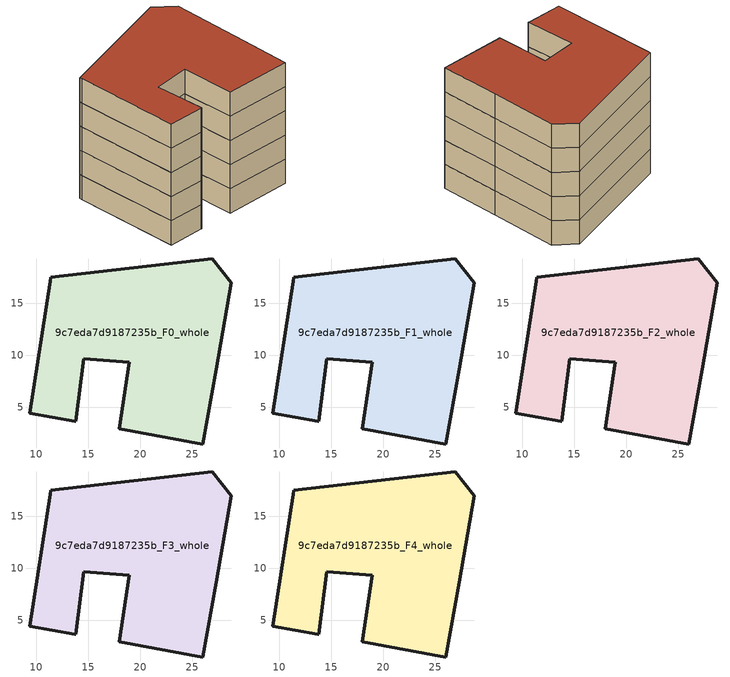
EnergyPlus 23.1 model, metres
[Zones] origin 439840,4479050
9c7eda7d9187235b_F0_whole
 floor ground (EU_floor_Construction): 26.92,19.28 28.78,16.97 27.31,8.69 26.03,1.49 18,2.94 18.97,9.36 14.57,9.7 13.8,3.67 13.72,3.69 9.37,4.44 11.35,17.16 11.41,17.51 z0
 wall outside (EU_wall_Construction): 26.03,1.49 27.31,8.69 28.78,16.97 26.92,19.28 11.41,17.51 11.35,17.16 9.37,4.44 13.72,3.69 13.8,3.67 14.57,9.7 18.97,9.36 18,2.94 26.03,1.49 z0:3
9c7eda7d9187235b_F1_whole
 floor to 9c7eda7d9187235b_F0_whole (EU_floor_Construction): 26.92,19.28 28.78,16.97 27.31,8.69 26.03,1.49 18,2.94 18.97,9.36 14.57,9.7 13.8,3.67 13.72,3.69 9.37,4.44 11.35,17.16 11.41,17.51 z3
 wall outside (EU_wall_Construction): 26.03,1.49 27.31,8.69 28.78,16.97 26.92,19.28 11.41,17.51 11.35,17.16 9.37,4.44 13.72,3.69 13.8,3.67 14.57,9.7 18.97,9.36 18,2.94 26.03,1.49 z3:6
9c7eda7d9187235b_F2_whole
 floor to 9c7eda7d9187235b_F1_whole (EU_floor_Construction): 26.92,19.28 28.78,16.97 27.31,8.69 26.03,1.49 18,2.94 18.97,9.36 14.57,9.7 13.8,3.67 13.72,3.69 9.37,4.44 11.35,17.16 11.41,17.51 z6
 wall outside (EU_wall_Construction): 26.03,1.49 27.31,8.69 28.78,16.97 26.92,19.28 11.41,17.51 11.35,17.16 9.37,4.44 13.72,3.69 13.8,3.67 14.57,9.7 18.97,9.36 18,2.94 26.03,1.49 z6:9
9c7eda7d9187235b_F3_whole
 floor to 9c7eda7d9187235b_F2_whole (EU_floor_Construction): 26.92,19.28 28.78,16.97 27.31,8.69 26.03,1.49 18,2.94 18.97,9.36 14.57,9.7 13.8,3.67 13.72,3.69 9.37,4.44 11.35,17.16 11.41,17.51 z9
 wall outside (EU_wall_Construction): 26.03,1.49 27.31,8.69 28.78,16.97 26.92,19.28 11.41,17.51 11.35,17.16 9.37,4.44 13.72,3.69 13.8,3.67 14.57,9.7 18.97,9.36 18,2.94 26.03,1.49 z9:12
9c7eda7d9187235b_F4_whole
 floor to 9c7eda7d9187235b_F3_whole (EU_floor_Construction): 26.92,19.28 28.78,16.97 27.31,8.69 26.03,1.49 18,2.94 18.97,9.36 14.57,9.7 13.8,3.67 13.72,3.69 9.37,4.44 11.35,17.16 11.41,17.51 z12
 wall outside (EU_wall_Construction): 26.03,1.49 27.31,8.69 28.78,16.97 26.92,19.28 11.41,17.51 11.35,17.16 9.37,4.44 13.72,3.69 13.8,3.67 14.57,9.7 18.97,9.36 18,2.94 26.03,1.49 z12:15
 roof outside (EU_roof_Construction): 26.03,1.49 27.31,8.69 28.78,16.97 26.92,19.28 11.41,17.51 11.35,17.16 9.37,4.44 13.72,3.69 13.8,3.67 14.57,9.7 18.97,9.36 18,2.94 z15
[Building]
EU S2 Campaign: North Axis=0; Terrain=City; Solar Distribution=FullExterior
[Site:Location]
Madrid: Latitude=40.5; Longitude=-3.5; Time Zone=1; Elevation=609
[SizingPeriod:WeatherFileDays]
AnnualSizingPeriod: Begin Month=1; Begin Day of Month=1; End Month=12; End Day of Month=31; Day of Week for Start Day=Monday; Use Weather File Daylight Saving Period=No; Use Weather File Rain and Snow Indicators=No
[MATERIAL]
EU_InternalMass_Material: Roughness=MediumRough; Thickness=0.1; Conductivity=1; Density=1800; Specific Heat=900; Thermal Absorptance=0.9; Solar Absorptance=0.7; Visible Absorptance=0.7
[MATERIAL:NOMASS] Roughness=MediumRough; Thermal Absorptance=0.9; Solar Absorptance=0.7; Visible Absorptance=0.7
Name | Thermal Resistance
EU_wall_NoMass | 0.459673
EU_roof_NoMass | 0.495815
EU_floor_NoMass | 0.788942
[CONSTRUCTION]
EU_wall_Construction: EU_wall_NoMass
EU_roof_Construction: EU_roof_NoMass
EU_floor_Construction: EU_floor_NoMass
EU_InternalMass_Construction: EU_InternalMass_Material
[ZONE] Type=1; Multiplier=1; Ceiling Height=autocalculate; Volume=717.594; Floor Area=autocalculate; Part of Total Floor Area=Yes
9c7eda7d9187235b_F0_whole; 9c7eda7d9187235b_F1_whole; 9c7eda7d9187235b_F2_whole; 9c7eda7d9187235b_F3_whole; 9c7eda7d9187235b_F4_whole
[INTERNALMASS] Construction=EU_InternalMass_Construction; Surface Area=239.198
Name | Zone or ZoneList
9c7eda7d9187235b_F0_whole_EU_InternalMass | 9c7eda7d9187235b_F0_whole
9c7eda7d9187235b_F1_whole_EU_InternalMass | 9c7eda7d9187235b_F1_whole
9c7eda7d9187235b_F2_whole_EU_InternalMass | 9c7eda7d9187235b_F2_whole
9c7eda7d9187235b_F3_whole_EU_InternalMass | 9c7eda7d9187235b_F3_whole
9c7eda7d9187235b_F4_whole_EU_InternalMass | 9c7eda7d9187235b_F4_whole
[OTHEREQUIPMENT] Fuel Type=Electricity; Design Level Calculation Method=Watts/Area; Power per Zone Floor Area=1; Fraction Latent=0; Fraction Radiant=0; Fraction Lost=0; Carbon Dioxide Generation Rate=0; EndUse Subcategory=EU_Step8_InternalGains
Name | Zone or ZoneList or Space or SpaceList | Schedule
EU_Step8_InternalGain_9c7eda7d9187235b_F0_whole_f000 | 9c7eda7d9187235b_F0_whole | EU_Step8_GainSchedule_9c7eda7d9187235b_F0_whole_f000
EU_Step8_InternalGain_9c7eda7d9187235b_F1_whole_f000 | 9c7eda7d9187235b_F1_whole | EU_Step8_GainSchedule_9c7eda7d9187235b_F1_whole_f000
EU_Step8_InternalGain_9c7eda7d9187235b_F2_whole_f000 | 9c7eda7d9187235b_F2_whole | EU_Step8_GainSchedule_9c7eda7d9187235b_F2_whole_f000
EU_Step8_InternalGain_9c7eda7d9187235b_F3_whole_f000 | 9c7eda7d9187235b_F3_whole | EU_Step8_GainSchedule_9c7eda7d9187235b_F3_whole_f000
EU_Step8_InternalGain_9c7eda7d9187235b_F4_whole_f000 | 9c7eda7d9187235b_F4_whole | EU_Step8_GainSchedule_9c7eda7d9187235b_F4_whole_f000
[ZONEVENTILATION:DESIGNFLOWRATE] Schedule=EU_AlwaysOn; Design Flow Rate Calculation Method=AirChanges/Hour; Air Changes per Hour=0.719161; Ventilation Type=Natural; Fan Pressure Rise=0; Fan Total Efficiency=1; Constant Term Coefficient=1; Temperature Term Coefficient=0; Velocity Term Coefficient=0; Velocity Squared Term Coefficient=0; Minimum Indoor Temperature=-100; Maximum Indoor Temperature=100; Delta Temperature=-100; Minimum Outdoor Temperature=-100; Maximum Outdoor Temperature=100; Maximum Wind Speed=40
Name | Zone or ZoneList or Space or SpaceList
EU_ConstantAir_9c7eda7d9187235b_F0_whole | 9c7eda7d9187235b_F0_whole
EU_ConstantAir_9c7eda7d9187235b_F1_whole | 9c7eda7d9187235b_F1_whole
EU_ConstantAir_9c7eda7d9187235b_F2_whole | 9c7eda7d9187235b_F2_whole
EU_ConstantAir_9c7eda7d9187235b_F3_whole | 9c7eda7d9187235b_F3_whole
EU_ConstantAir_9c7eda7d9187235b_F4_whole | 9c7eda7d9187235b_F4_whole
[HVACTEMPLATE:THERMOSTAT] Constant Heating Setpoint=20; Constant Cooling Setpoint=50
EU_HeatOnly_9c7eda7d9187235b_F0_whole; EU_HeatOnly_9c7eda7d9187235b_F1_whole; EU_HeatOnly_9c7eda7d9187235b_F2_whole; EU_HeatOnly_9c7eda7d9187235b_F3_whole; EU_HeatOnly_9c7eda7d9187235b_F4_whole
[HVACTEMPLATE:ZONE:IDEALLOADSAIRSYSTEM] System Availability Schedule=EU_AlwaysOn; Maximum Heating Supply Air Temperature=50; Minimum Cooling Supply Air Temperature=13; Maximum Heating Supply Air Humidity Ratio=0.0156; Minimum Cooling Supply Air Humidity Ratio=0.0077; Heating Limit=NoLimit; Cooling Limit=NoLimit; Heating Availability Schedule=EU_AlwaysOn; Cooling Availability Schedule=EU_CoolingOff; Dehumidification Control Type=ConstantSensibleHeatRatio; Cooling Sensible Heat Ratio=0.7; Dehumidification Setpoint=60; Humidification Control Type=None; Humidification Setpoint=30; Outdoor Air Method=None; Outdoor Air Flow Rate per Person=0.00944; Outdoor Air Flow Rate per Zone Floor Area=0; Outdoor Air Flow Rate per Zone=0; Demand Controlled Ventilation Type=None; Outdoor Air Economizer Type=NoEconomizer; Heat Recovery Type=None; Sensible Heat Recovery Effectiveness=0.7; Latent Heat Recovery Effectiveness=0.65
Name | Template Thermostat
9c7eda7d9187235b_F0_whole | EU_HeatOnly_9c7eda7d9187235b_F0_whole
9c7eda7d9187235b_F1_whole | EU_HeatOnly_9c7eda7d9187235b_F1_whole
9c7eda7d9187235b_F2_whole | EU_HeatOnly_9c7eda7d9187235b_F2_whole
9c7eda7d9187235b_F3_whole | EU_HeatOnly_9c7eda7d9187235b_F3_whole
9c7eda7d9187235b_F4_whole | EU_HeatOnly_9c7eda7d9187235b_F4_whole
[SIZING:ZONE] Zone Cooling Design Supply Air Temperature Input Method=SupplyAirTemperature; Zone Cooling Design Supply Air Temperature=13; Zone Heating Design Supply Air Temperature Input Method=SupplyAirTemperature; Zone Heating Design Supply Air Temperature=50; Zone Cooling Design Supply Air Humidity Ratio=0.008; Zone Heating Design Supply Air Humidity Ratio=0.008; Cooling Design Air Flow Method=DesignDay; Cooling Design Air Flow Rate=0; Cooling Minimum Air Flow per Zone Floor Area=0.000762; Cooling Minimum Air Flow=0; Cooling Minimum Air Flow Fraction=0.2; Heating Design Air Flow Method=DesignDay; Heating Design Air Flow Rate=0; Heating Maximum Air Flow per Zone Floor Area=0.002032; Heating Maximum Air Flow=0.141576; Heating Maximum Air Flow Fraction=0.3; Account for Dedicated Outdoor Air System=No; Dedicated Outdoor Air System Control Strategy=NeutralSupplyAir; Dedicated Outdoor Air Low Setpoint Temperature for Design=autosize; Dedicated Outdoor Air High Setpoint Temperature for Design=autosize; Zone Load Sizing Method=Sensible Load Only No Latent Load; Zone Latent Cooling Design Supply Air Humidity Ratio Input Method=HumidityRatioDifference; Zone Cooling Design Supply Air Humidity Ratio Difference=0.005; Zone Latent Heating Design Supply Air Humidity Ratio Input Method=HumidityRatioDifference; Zone Humidification Design Supply Air Humidity Ratio Difference=0.005
9c7eda7d9187235b_F0_whole; 9c7eda7d9187235b_F1_whole; 9c7eda7d9187235b_F2_whole; 9c7eda7d9187235b_F3_whole; 9c7eda7d9187235b_F4_whole
[SCHEDULE:CONSTANT]
Name | Hourly Value
EU_AlwaysOn | 1
EU_CoolingOff | 0
[SCHEDULE:FILE] Column Number=1; Rows to Skip at Top=0; Number of Hours of Data=8760; Column Separator=Comma; Interpolate to Timestep=No; Minutes per Item=60; Adjust Schedule for Daylight Savings=Yes
Name | File
EU_Step8_GainSchedule_9c7eda7d9187235b_F0_whole_f000 | C:\Users\o_iseri\Desktop\OpenUBEM\openubem\outputs\eu_evidence\EU-11\ES-MAD-BERRUGUETE\idfs\9c7eda7d9187235b\9c7eda7d9187235b_F0_whole_f000_gain.csv
EU_Step8_GainSchedule_9c7eda7d9187235b_F1_whole_f000 | C:\Users\o_iseri\Desktop\OpenUBEM\openubem\outputs\eu_evidence\EU-11\ES-MAD-BERRUGUETE\idfs\9c7eda7d9187235b\9c7eda7d9187235b_F1_whole_f000_gain.csv
EU_Step8_GainSchedule_9c7eda7d9187235b_F2_whole_f000 | C:\Users\o_iseri\Desktop\OpenUBEM\openubem\outputs\eu_evidence\EU-11\ES-MAD-BERRUGUETE\idfs\9c7eda7d9187235b\9c7eda7d9187235b_F2_whole_f000_gain.csv
EU_Step8_GainSchedule_9c7eda7d9187235b_F3_whole_f000 | C:\Users\o_iseri\Desktop\OpenUBEM\openubem\outputs\eu_evidence\EU-11\ES-MAD-BERRUGUETE\idfs\9c7eda7d9187235b\9c7eda7d9187235b_F3_whole_f000_gain.csv
EU_Step8_GainSchedule_9c7eda7d9187235b_F4_whole_f000 | C:\Users\o_iseri\Desktop\OpenUBEM\openubem\outputs\eu_evidence\EU-11\ES-MAD-BERRUGUETE\idfs\9c7eda7d9187235b\9c7eda7d9187235b_F4_whole_f000_gain.csv
